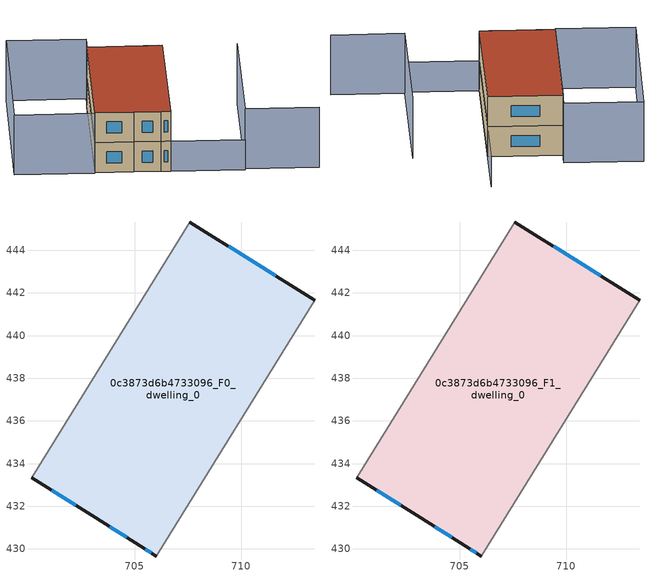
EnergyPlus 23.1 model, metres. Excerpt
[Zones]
0c3873d6b4733096_F0_dwelling_0
 floor ground (EU_floor_Construction): 713.45,441.66 706.02,429.67 705.28,430.13 703.19,431.45 700.18,433.34 707.6,445.32 z0
 wall outside (EU_wall_Construction): 700.18,433.34 703.19,431.45 705.28,430.13 706.02,429.67 / 713.45,441.66 707.6,445.32 z0:3
 wall adiabatic (EU_wall_Construction): 706.02,429.67 713.45,441.66 / 707.6,445.32 700.18,433.34 z0:3
 window (EU_Window_Construction): 705.51,429.99 705.79,429.81 / 703.84,431.04 704.63,430.54 / 701.12,432.75 702.25,432.04 / 711.63,442.8 709.42,444.18 z0.93:2.07
0c3873d6b4733096_F1_dwelling_0
 floor to 0c3873d6b4733096_F0_dwelling_0 (EU_floor_Construction): 713.45,441.66 706.02,429.67 705.28,430.13 703.19,431.45 700.18,433.34 707.6,445.32 z3
 wall outside (EU_wall_Construction): 700.18,433.34 703.19,431.45 705.28,430.13 706.02,429.67 / 713.45,441.66 707.6,445.32 z3:6
 wall adiabatic (EU_wall_Construction): 706.02,429.67 713.45,441.66 / 707.6,445.32 700.18,433.34 z3:6
 window (EU_Window_Construction): 705.51,429.99 705.79,429.81 / 703.84,431.04 704.63,430.54 / 701.12,432.75 702.25,432.04 / 711.63,442.8 709.42,444.18 z3.93:5.07
 roof outside (EU_roof_Construction): 706.02,429.67 713.45,441.66 707.6,445.32 700.18,433.34 703.19,431.45 705.28,430.13 z6
shading: 717.59,422.68 711.89,426.21 / 711.89,426.21 719.22,438.06 / 700.12,433.24 693.91,437.13 / 693.91,437.13 702.34,450.58 / 702.34,450.58 708.54,446.69 / 708.54,446.69 700.12,433.24 z0:6; 711.79,426.06 706.01,429.64 / 706.01,429.64 716.83,447.12 z0:3
[Building]
EU S2 Campaign: North Axis=0; Terrain=City; Solar Distribution=FullExterior
[Site:Location]
Montreal-Trudeau.Intl.AP: Latitude=45.4667; Longitude=-73.75; Time Zone=-5; Elevation=36
[SizingPeriod:WeatherFileDays]
AnnualSizingPeriod: Begin Month=1; Begin Day of Month=1; End Month=12; End Day of Month=31; Day of Week for Start Day=Monday; Use Weather File Daylight Saving Period=No; Use Weather File Rain and Snow Indicators=No
[MATERIAL]
EU_InternalMass_Material: Roughness=MediumRough; Thickness=0.1; Conductivity=1; Density=1800; Specific Heat=900; Thermal Absorptance=0.9; Solar Absorptance=0.7; Visible Absorptance=0.7
[MATERIAL:NOMASS] Roughness=MediumRough; Thermal Absorptance=0.9; Solar Absorptance=0.7; Visible Absorptance=0.7
Name | Thermal Resistance
EU_wall_NoMass; EU_floor_NoMass | 1.36485
EU_roof_NoMass | 2.55992
[WINDOWMATERIAL:SIMPLEGLAZINGSYSTEM]
EU_Window_SimpleGlazing: UFactor=3.92339; Solar Heat Gain Coefficient=0.8; Visible Transmittance=0.8
[CONSTRUCTION]
EU_wall_Construction: EU_wall_NoMass
EU_roof_Construction: EU_roof_NoMass
EU_floor_Construction: EU_floor_NoMass
EU_Window_Construction: EU_Window_SimpleGlazing
EU_InternalMass_Construction: EU_InternalMass_Material
[ZONE] Type=1; Multiplier=1; Ceiling Height=autocalculate; Volume=292.017; Floor Area=autocalculate; Part of Total Floor Area=Yes
0c3873d6b4733096_F0_dwelling_0; 0c3873d6b4733096_F1_dwelling_0
[INTERNALMASS] Construction=EU_InternalMass_Construction; Surface Area=97.339
Name | Zone or ZoneList
0c3873d6b4733096_F0_dwelling_0_EU_InternalMass | 0c3873d6b4733096_F0_dwelling_0
0c3873d6b4733096_F1_dwelling_0_EU_InternalMass | 0c3873d6b4733096_F1_dwelling_0
[OTHEREQUIPMENT] Fuel Type=Electricity; Design Level Calculation Method=Watts/Area; Power per Zone Floor Area=1; Fraction Latent=0; Fraction Radiant=0; Fraction Lost=0; Carbon Dioxide Generation Rate=0; EndUse Subcategory=EU_Step8_InternalGains
Name | Zone or ZoneList or Space or SpaceList | Schedule
EU_Step8_InternalGain_0c3873d6b4733096_F0_dwelling_0_f000 | 0c3873d6b4733096_F0_dwelling_0 | EU_Step8_GainSchedule_0c3873d6b4733096_F0_dwelling_0_f000
EU_Step8_InternalGain_0c3873d6b4733096_F1_dwelling_0_f000 | 0c3873d6b4733096_F1_dwelling_0 | EU_Step8_GainSchedule_0c3873d6b4733096_F1_dwelling_0_f000
[ZONEVENTILATION:DESIGNFLOWRATE] Schedule=EU_AlwaysOn; Design Flow Rate Calculation Method=AirChanges/Hour; Air Changes per Hour=0.860309; Ventilation Type=Natural; Fan Pressure Rise=0; Fan Total Efficiency=1; Constant Term Coefficient=1; Temperature Term Coefficient=0; Velocity Term Coefficient=0; Velocity Squared Term Coefficient=0; Minimum Indoor Temperature=-100; Maximum Indoor Temperature=100; Delta Temperature=-100; Minimum Outdoor Temperature=-100; Maximum Outdoor Temperature=100; Maximum Wind Speed=40
Name | Zone or ZoneList or Space or SpaceList
EU_ConstantAir_0c3873d6b4733096_F0_dwelling_0 | 0c3873d6b4733096_F0_dwelling_0
EU_ConstantAir_0c3873d6b4733096_F1_dwelling_0 | 0c3873d6b4733096_F1_dwelling_0
[HVACTEMPLATE:THERMOSTAT] Constant Heating Setpoint=20; Constant Cooling Setpoint=50
EU_HeatOnly_0c3873d6b4733096_F0_dwelling_0; EU_HeatOnly_0c3873d6b4733096_F1_dwelling_0
[HVACTEMPLATE:ZONE:IDEALLOADSAIRSYSTEM] System Availability Schedule=EU_AlwaysOn; Maximum Heating Supply Air Temperature=50; Minimum Cooling Supply Air Temperature=13; Maximum Heating Supply Air Humidity Ratio=0.0156; Minimum Cooling Supply Air Humidity Ratio=0.0077; Heating Limit=NoLimit; Cooling Limit=NoLimit; Heating Availability Schedule=EU_AlwaysOn; Cooling Availability Schedule=EU_CoolingOff; Dehumidification Control Type=ConstantSensibleHeatRatio; Cooling Sensible Heat Ratio=0.7; Dehumidification Setpoint=60; Humidification Control Type=None; Humidification Setpoint=30; Outdoor Air Method=None; Outdoor Air Flow Rate per Person=0.00944; Outdoor Air Flow Rate per Zone Floor Area=0; Outdoor Air Flow Rate per Zone=0; Demand Controlled Ventilation Type=None; Outdoor Air Economizer Type=NoEconomizer; Heat Recovery Type=None; Sensible Heat Recovery Effectiveness=0.7; Latent Heat Recovery Effectiveness=0.65
Name | Template Thermostat
0c3873d6b4733096_F0_dwelling_0 | EU_HeatOnly_0c3873d6b4733096_F0_dwelling_0
0c3873d6b4733096_F1_dwelling_0 | EU_HeatOnly_0c3873d6b4733096_F1_dwelling_0
[SIZING:ZONE] Zone Cooling Design Supply Air Temperature Input Method=SupplyAirTemperature; Zone Cooling Design Supply Air Temperature=13; Zone Heating Design Supply Air Temperature Input Method=SupplyAirTemperature; Zone Heating Design Supply Air Temperature=50; Zone Cooling Design Supply Air Humidity Ratio=0.008; Zone Heating Design Supply Air Humidity Ratio=0.008; Cooling Design Air Flow Method=DesignDay; Cooling Design Air Flow Rate=0; Cooling Minimum Air Flow per Zone Floor Area=0.000762; Cooling Minimum Air Flow=0; Cooling Minimum Air Flow Fraction=0.2; Heating Design Air Flow Method=DesignDay; Heating Design Air Flow Rate=0; Heating Maximum Air Flow per Zone Floor Area=0.002032; Heating Maximum Air Flow=0.141576; Heating Maximum Air Flow Fraction=0.3; Account for Dedicated Outdoor Air System=No; Dedicated Outdoor Air System Control Strategy=NeutralSupplyAir; Dedicated Outdoor Air Low Setpoint Temperature for Design=autosize; Dedicated Outdoor Air High Setpoint Temperature for Design=autosize; Zone Load Sizing Method=Sensible Load Only No Latent Load; Zone Latent Cooling Design Supply Air Humidity Ratio Input Method=HumidityRatioDifference; Zone Cooling Design Supply Air Humidity Ratio Difference=0.005; Zone Latent Heating Design Supply Air Humidity Ratio Input Method=HumidityRatioDifference; Zone Humidification Design Supply Air Humidity Ratio Difference=0.005
0c3873d6b4733096_F0_dwelling_0; 0c3873d6b4733096_F1_dwelling_0
[SCHEDULE:CONSTANT]
Name | Hourly Value
EU_AlwaysOn | 1
EU_CoolingOff | 0
[SCHEDULE:FILE] Column Number=1; Rows to Skip at Top=0; Number of Hours of Data=8760; Column Separator=Comma; Interpolate to Timestep=No; Minutes per Item=60; Adjust Schedule for Daylight Savings=Yes
Name | File
EU_Step8_GainSchedule_0c3873d6b4733096_F0_dwelling_0_f000 | ../../schedules/0c3873d6b4733096/0c3873d6b4733096_F0_dwelling_0_f000_gain.csv
EU_Step8_GainSchedule_0c3873d6b4733096_F1_dwelling_0_f000 | ../../schedules/0c3873d6b4733096/0c3873d6b4733096_F1_dwelling_0_f000_gain.csv
